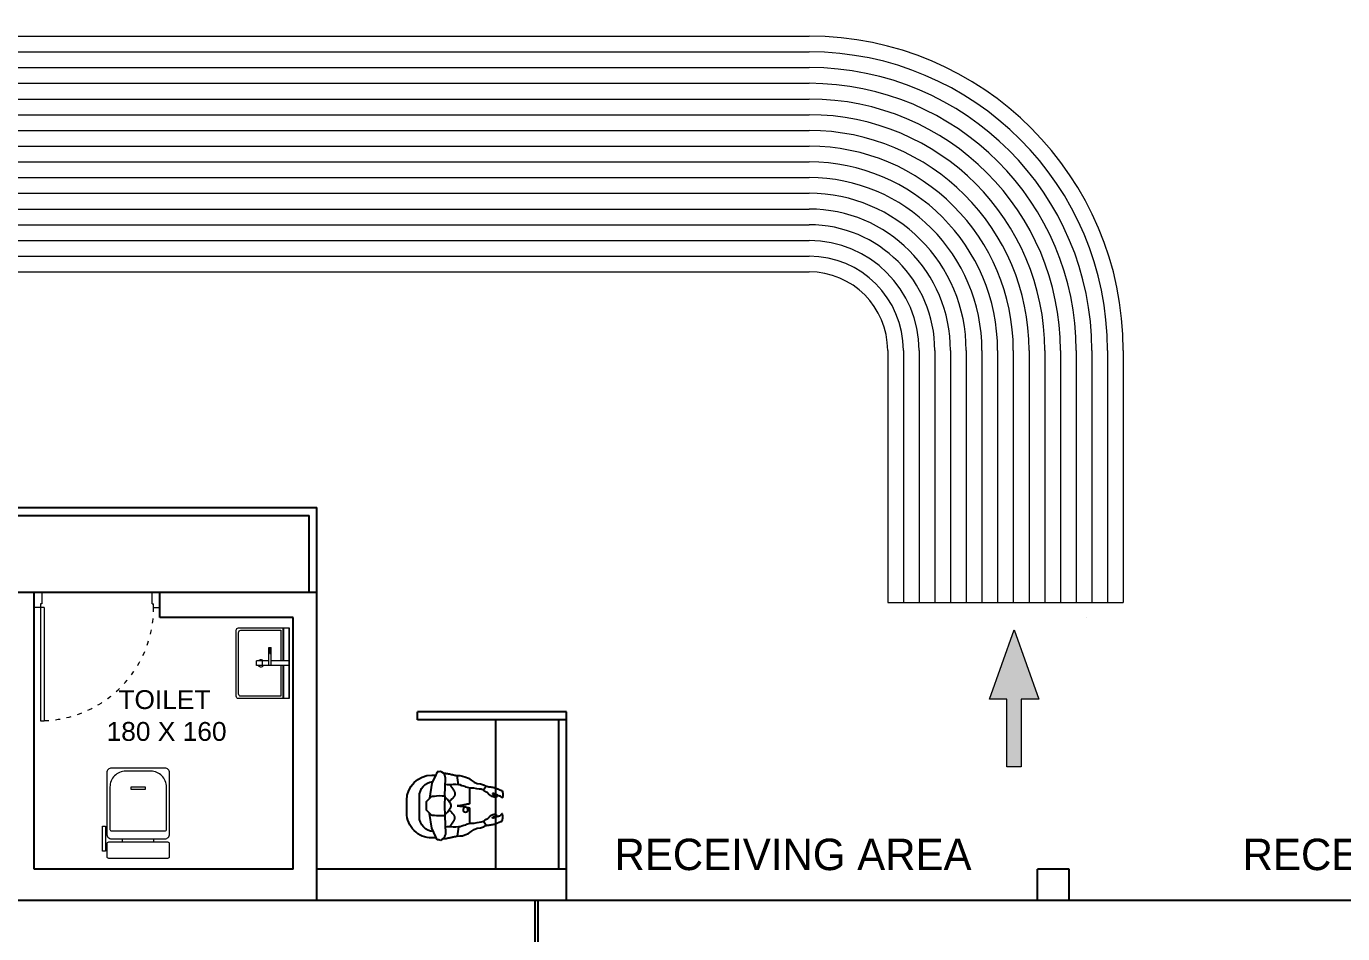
# Model space of a CAD drawing. Header units: centimetres. Extents: x 370416 to 395283, y 44791 to 69658.
# Drawn here: x 379514 to 380352, y 55672 to 56250 of the extents above; entities that cross this region are included whole.
import ezdxf

# ---------------------------------------------------------------- set-up
doc = ezdxf.new("R2010")
doc.units = ezdxf.units.CM
doc.linetypes.add('ACAD_ISO03W100', pattern=[30, 12, -18])
for name, color, linetype in [('AR-DOOR', 1, 'Continuous'), ('AR-FURNITURE', 251, 'Continuous'), ('AR-WALL', 7, 'Continuous'), ('D RACK', 7, 'Continuous'), ('LVI_FLOOR BEDS - GENERAL', 254, 'Continuous'), ('SPN-FURNITURE', 7, 'Continuous')]:
    doc.layers.add(name, color=color, linetype=linetype)
doc.layers.add('SPN-DIM', color=8, linetype='Continuous', lineweight=15)
doc.styles.add('ARIAL', font='arial.ttf')

# ---------------------------------------------------------------- blocks, each defined once
blk = doc.blocks.new('Closet 1')
at = {"layer": 'AR-FURNITURE', "linetype": 'ByBlock', "lineweight": 5}
for p, q in [((-10, -10), (-10, -12.23)), ((10, -10), (10, -12.23))]:
    blk.add_line(p, q, dxfattribs=at)
for points in [[(-19, 0), (19, 0, -0.414214), (20, -1), (20, -9, -0.414214), (19, -10), (-19, -10, -0.414214), (-20, -9), (-20, -1, -0.414214)], [(-17, -12.23), (17, -12.23, -0.414214), (20, -15.23), (20, -54.23, -0.414214), (17, -57.23), (-17, -57.23, -0.414214), (-20, -54.23), (-20, -15.23, -0.414214)], [(-17, -17.23), (17, -17.23, -0.414214), (18, -18.23), (18, -45.23, -0.414214), (8, -55.23), (-8, -55.23, -0.414214), (-18, -45.23), (-18, -18.23, -0.414214)]]:
    blk.add_lwpolyline(points, format="xyb", close=True, dxfattribs=at)
for points in [[(-20.79, -4.35), (-22.72, -4.35), (-22.72, -20.23), (-20.79, -20.23)], [(-4.64, -43.79), (4.64, -43.79), (4.64, -45.03), (-4.64, -45.03)]]:
    blk.add_lwpolyline(points, close=True, dxfattribs=at)
blk = doc.blocks.new('wash base 45x60')
at = {"color": 8, "linetype": 'ByBlock', "lineweight": 5}
for p, q in [((30, 0), (-30, 0)), ((-2, 0), (-2, -15.2)), ((2, 0), (2, -22.7)), ((-2, -4.5), (-30, -4.5)), ((-2, -5), (-30, -5)), ((30, -4.5), (2, -4.5)), ((30, -5), (2, -5)), ((2, -15.2), (-13.4, -15.2)), ((-13.4, -17.2), (-13.4, -15.2)), ((-13.4, -15.9), (-8.4, -15.9)), ((-13.4, -16.4), (-8.4, -16.4)), ((2, -17.2), (-13.4, -17.2)), ((-8.4, -16.4), (-8.4, -15.9)), ((-2, -17.2), (-2, -22.7)), ((2, -22.7), (-2, -22.7)), ((-2, -22.7), (-2, -27.7)), ((2, -27.7), (-2, -27.7)), ((2, -22.7), (2, -27.7))]:
    blk.add_line(p, q, dxfattribs=at)
blk.add_lwpolyline([(-30, 0), (30, 0), (30, -43, -0.414214), (28, -45), (-28, -45, -0.414214), (-30, -43)], format="xyb", close=True, dxfattribs=at)
blk.add_lwpolyline([(2, -7), (28, -7), (28, -41, -0.414214), (26, -43), (-26, -43, -0.414214), (-28, -41), (-28, -7), (-2, -7)], format="xyb", dxfattribs=at)
for start, end in [(131.8103, 228.1897), (311.8103, 48.1897)]:
    blk.add_arc((0, -24), 3, start, end, dxfattribs=at)
blk = doc.blocks.new('door123')
at = {"layer": 'AR-DOOR', "color": 251, "linetype": 'ByBlock', "lineweight": 9, "true_color": 0x636466}
for p, q in [((10286.5, 4693.6), (10286.5, 4783.6)), ((10289.5, 4783.6), (10286.5, 4783.6)), ((10289.5, 4693.6), (10289.5, 4783.6)), ((10194.5, 4681.6), (10194.5, 4693.6)), ((10199.5, 4693.6), (10194.5, 4693.6)), ((10199.5, 4693.6), (10199.5, 4690.6)), ((10200.5, 4690.6), (10199.5, 4690.6)), ((10200.5, 4690.6), (10200.5, 4681.6)), ((10286.5, 4693.6), (10289.5, 4693.6)), ((10288.5, 4681.6), (10288.5, 4690.6)), ((10289.5, 4693.6), (10294.5, 4693.6)), ((10289.5, 4690.6), (10289.5, 4693.6)), ((10294.5, 4693.6), (10294.5, 4681.6)), ((10200.5, 4681.6), (10194.5, 4681.6)), ((10294.5, 4681.6), (10288.5, 4681.6))]:
    blk.add_line(p, q, dxfattribs=at)
at = {"layer": 'AR-DOOR', "color": 251, "linetype": 'ACAD_ISO03W100', "lineweight": 9, "ltscale": 0.3, "true_color": 0x636466}
blk.add_line((10288.5, 4690.6), (10289.5, 4690.6), dxfattribs=at)
blk.add_arc((10289.5, 4693.6), 90, 91.9099, 180, dxfattribs=at)
blk = doc.blocks.new('A$Cadff0312')
at = {"layer": 'AR-FURNITURE', "color": 15}
for p, q in [((330, 764), (230, 764)), ((360, 664), (200, 664)), ((5, 521), (17, 528)), ((17, 528), (27, 534)), ((27, 534), (95, 565)), ((30, 564), (30, 535)), ((95, 565), (214, 584)), ((95, 565), (95, 565)), ((196, 528), (193, 506)), ((198, 544), (196, 528)), ((208, 576), (198, 562)), ((198, 562), (198, 544)), ((240, 606), (208, 576)), ((214, 584), (216, 584)), ((274, 606), (240, 606)), ((240, 606), (240, 606)), ((308, 606), (274, 606)), ((341, 576), (308, 606)), ((308, 606), (308, 606)), ((335, 583), (333, 583)), ((453, 565), (335, 583)), ((350, 562), (341, 576)), ((351, 544), (350, 562)), ((353, 528), (351, 544)), ((355, 506), (353, 528)), ((522, 534), (453, 565)), ((453, 565), (453, 565)), ((532, 528), (522, 534)), ((528, 530), (530, 564)), ((544, 521), (532, 528)), ((0, 497), (3, 510)), ((7, 484), (0, 497)), ((3, 510), (5, 521)), ((15, 473), (7, 484)), ((13, 475), (13, 475)), ((13, 475), (13, 472)), ((13, 472), (13, 469)), ((13, 469), (14, 466)), ((14, 466), (14, 463)), ((14, 463), (14, 460)), ((14, 460), (15, 457)), ((29, 461), (15, 473)), ((15, 457), (15, 454)), ((15, 454), (16, 451)), ((16, 451), (16, 449)), ((16, 449), (16, 446)), ((16, 446), (17, 443)), ((17, 443), (17, 440)), ((17, 440), (18, 437)), ((18, 437), (19, 434)), ((19, 434), (19, 431)), ((19, 431), (20, 428)), ((20, 428), (20, 425)), ((20, 425), (21, 422)), ((21, 422), (22, 419)), ((54, 456), (29, 461)), ((29, 461), (29, 461)), ((196, 462), (54, 456)), ((108, 442), (104, 458)), ((107, 416), (108, 442)), ((107, 421), (113, 417)), ((108, 442), (108, 442)), ((193, 506), (196, 483)), ((196, 483), (196, 461)), ((196, 461), (274, 464)), ((225, 440), (203, 462)), ((225, 440), (225, 440)), ((262, 413), (225, 440)), ((233, 418), (237, 422)), ((237, 422), (242, 427)), ((274, 464), (353, 461)), ((324, 440), (286, 413)), ((312, 422), (306, 427)), ((316, 418), (312, 422)), ((345, 462), (324, 440)), ((324, 440), (324, 440)), ((353, 483), (355, 506)), ((353, 461), (353, 483)), ((353, 462), (494, 456)), ((441, 421), (436, 417)), ((440, 442), (445, 458)), ((441, 416), (440, 442)), ((440, 442), (440, 442)), ((494, 456), (500, 456)), ((500, 456), (510, 461)), ((500, 456), (500, 456)), ((510, 461), (518, 465)), ((518, 465), (528, 466)), ((528, 425), (527, 422)), ((527, 422), (527, 419)), ((528, 466), (534, 473)), ((529, 428), (528, 425)), ((530, 434), (529, 431)), ((529, 431), (529, 428)), ((531, 440), (530, 437)), ((530, 437), (530, 434)), ((532, 443), (531, 440)), ((533, 449), (532, 446)), ((532, 446), (532, 443)), ((534, 457), (533, 454)), ((533, 454), (533, 451)), ((533, 451), (533, 449)), ((534, 473), (542, 484)), ((535, 466), (534, 463)), ((534, 463), (534, 460)), ((534, 460), (534, 457)), ((535, 475), (535, 475)), ((535, 475), (535, 472)), ((535, 472), (535, 469)), ((535, 469), (535, 466)), ((542, 484), (549, 497)), ((546, 510), (544, 521)), ((549, 497), (546, 510)), ((22, 419), (22, 416)), ((22, 416), (23, 413)), ((23, 413), (24, 410)), ((24, 410), (24, 407)), ((24, 407), (25, 404)), ((25, 404), (26, 401)), ((26, 401), (26, 399)), ((26, 399), (27, 396)), ((27, 396), (28, 393)), ((28, 393), (28, 390)), ((28, 390), (29, 387)), ((29, 387), (30, 384)), ((30, 384), (30, 381)), ((30, 381), (31, 378)), ((31, 378), (32, 375)), ((32, 375), (32, 372)), ((32, 372), (33, 369)), ((33, 369), (33, 366)), ((33, 366), (34, 363)), ((34, 363), (34, 342)), ((107, 353), (34, 363)), ((34, 342), (37, 320)), ((37, 320), (44, 301)), ((104, 395), (107, 416)), ((105, 374), (104, 395)), ((107, 353), (105, 374)), ((108, 339), (107, 353)), ((114, 325), (108, 339)), ((113, 417), (118, 413)), ((118, 311), (114, 325)), ((118, 413), (123, 410)), ((123, 410), (128, 406)), ((128, 406), (133, 403)), ((133, 403), (137, 400)), ((137, 400), (141, 397)), ((141, 397), (145, 395)), ((145, 395), (149, 392)), ((149, 392), (153, 390)), ((153, 390), (156, 388)), ((156, 388), (159, 386)), ((159, 386), (163, 385)), ((163, 385), (166, 384)), ((166, 384), (169, 383)), ((169, 383), (171, 382)), ((171, 382), (174, 381)), ((174, 381), (177, 381)), ((177, 381), (179, 381)), ((179, 381), (182, 381)), ((182, 381), (185, 381)), ((185, 381), (187, 382)), ((187, 382), (190, 383)), ((190, 383), (192, 384)), ((192, 384), (195, 385)), ((195, 385), (197, 386)), ((197, 386), (200, 388)), ((200, 388), (203, 390)), ((203, 390), (206, 392)), ((206, 392), (209, 395)), ((209, 395), (212, 397)), ((212, 397), (215, 400)), ((215, 400), (218, 403)), ((218, 403), (221, 406)), ((221, 406), (225, 410)), ((225, 410), (229, 414)), ((229, 414), (233, 418)), ((269, 411), (262, 413)), ((268, 312), (270, 318)), ((269, 411), (269, 411)), ((280, 411), (269, 411)), ((270, 318), (271, 325)), ((271, 325), (272, 333)), ((272, 333), (273, 342)), ((273, 342), (274, 352)), ((274, 352), (274, 363)), ((274, 363), (275, 352)), ((275, 352), (276, 341)), ((276, 341), (277, 332)), ((277, 332), (278, 324)), ((278, 324), (279, 316)), ((279, 316), (280, 310)), ((286, 413), (280, 411)), ((280, 411), (280, 411)), ((320, 414), (316, 418)), ((323, 410), (320, 414)), ((327, 406), (323, 410)), ((330, 403), (327, 406)), ((334, 400), (330, 403)), ((337, 397), (334, 400)), ((340, 395), (337, 397)), ((343, 392), (340, 395)), ((346, 390), (343, 392)), ((348, 388), (346, 390)), ((351, 386), (348, 388)), ((354, 385), (351, 386)), ((356, 384), (354, 385)), ((359, 383), (356, 384)), ((361, 382), (359, 383)), ((364, 381), (361, 382)), ((367, 381), (364, 381)), ((369, 381), (367, 381)), ((372, 381), (369, 381)), ((374, 381), (372, 381)), ((377, 382), (374, 381)), ((380, 383), (377, 382)), ((383, 384), (380, 383)), ((386, 385), (383, 384)), ((389, 386), (386, 385)), ((392, 388), (389, 386)), ((396, 390), (392, 388)), ((399, 392), (396, 390)), ((403, 395), (399, 392)), ((407, 397), (403, 395)), ((411, 400), (407, 397)), ((416, 403), (411, 400)), ((420, 406), (416, 403)), ((425, 410), (420, 406)), ((430, 413), (425, 410)), ((436, 417), (430, 413)), ((431, 311), (435, 325)), ((435, 325), (440, 339)), ((440, 339), (441, 353)), ((445, 395), (441, 416)), ((441, 353), (444, 374)), ((441, 353), (515, 363)), ((444, 374), (445, 395)), ((512, 320), (504, 301)), ((514, 342), (512, 320)), ((515, 363), (514, 342)), ((516, 369), (515, 366)), ((515, 366), (515, 363)), ((517, 375), (516, 372)), ((516, 372), (516, 369)), ((518, 381), (517, 378)), ((517, 378), (517, 375)), ((519, 384), (518, 381)), ((520, 390), (519, 387)), ((519, 387), (519, 384)), ((521, 393), (520, 390)), ((522, 399), (521, 396)), ((521, 396), (521, 393)), ((523, 401), (522, 399)), ((524, 407), (523, 404)), ((523, 404), (523, 401)), ((525, 410), (524, 407)), ((526, 416), (525, 413)), ((525, 413), (525, 410)), ((527, 419), (526, 416)), ((44, 301), (54, 274)), ((54, 274), (70, 253)), ((70, 253), (86, 227)), ((86, 227), (96, 204)), ((121, 300), (118, 311)), ((126, 291), (121, 300)), ((128, 280), (126, 291)), ((133, 256), (128, 280)), ((131, 264), (259, 264)), ((134, 231), (133, 256)), ((138, 207), (134, 231)), ((259, 264), (260, 268)), ((260, 272), (261, 274)), ((260, 268), (260, 272)), ((261, 277), (262, 280)), ((261, 274), (261, 277)), ((262, 284), (263, 288)), ((262, 280), (262, 284)), ((263, 288), (264, 292)), ((264, 292), (265, 297)), ((265, 297), (266, 302)), ((266, 302), (267, 307)), ((267, 307), (268, 312)), ((280, 310), (282, 303)), ((282, 303), (283, 297)), ((283, 297), (285, 290)), ((285, 290), (287, 276)), ((287, 276), (289, 264)), ((289, 264), (417, 264)), ((410, 207), (414, 231)), ((414, 231), (416, 256)), ((416, 256), (421, 280)), ((421, 280), (423, 291)), ((423, 291), (428, 300)), ((428, 300), (431, 311)), ((462, 227), (452, 204)), ((478, 253), (462, 227)), ((494, 274), (478, 253)), ((504, 301), (494, 274)), ((96, 204), (99, 178)), ((99, 178), (107, 154)), ((107, 154), (110, 147)), ((110, 147), (116, 141)), ((116, 141), (118, 133)), ((118, 133), (149, 154)), ((118, 133), (119, 126)), ((119, 126), (121, 118)), ((121, 118), (122, 110)), ((122, 110), (123, 102)), ((141, 189), (138, 207)), ((143, 171), (141, 189)), ((149, 154), (143, 171)), ((150, 153), (149, 154)), ((151, 151), (150, 153)), ((152, 150), (151, 151)), ((154, 149), (152, 150)), ((155, 148), (154, 149)), ((157, 147), (155, 148)), ((158, 145), (157, 147)), ((159, 144), (158, 145)), ((160, 143), (159, 144)), ((160, 142), (160, 143)), ((160, 143), (160, 143)), ((161, 142), (160, 142)), ((161, 141), (161, 142)), ((161, 140), (161, 141)), ((161, 141), (161, 141)), ((162, 140), (161, 140)), ((162, 139), (162, 140)), ((162, 138), (162, 139)), ((162, 139), (162, 139)), ((163, 137), (162, 138)), ((163, 136), (163, 137)), ((163, 137), (163, 137)), ((164, 135), (163, 136)), ((163, 136), (163, 136)), ((164, 134), (164, 135)), ((164, 135), (164, 135)), ((165, 133), (164, 134)), ((164, 134), (164, 134)), ((165, 132), (165, 133)), ((165, 131), (165, 132)), ((165, 132), (165, 132)), ((166, 130), (165, 131)), ((165, 131), (165, 131)), ((166, 129), (166, 130)), ((166, 130), (166, 130)), ((167, 128), (166, 129)), ((166, 129), (166, 129)), ((167, 127), (167, 128)), ((167, 128), (167, 128)), ((168, 126), (167, 127)), ((168, 125), (168, 126)), ((168, 126), (168, 126)), ((169, 124), (168, 125)), ((168, 125), (168, 125)), ((169, 123), (169, 124)), ((169, 124), (169, 124)), ((170, 123), (169, 123)), ((170, 122), (170, 123)), ((171, 122), (170, 122)), ((171, 121), (171, 122)), ((172, 121), (171, 121)), ((172, 120), (172, 121)), ((173, 119), (172, 120)), ((174, 118), (173, 119)), ((173, 119), (173, 119)), ((175, 117), (174, 118)), ((174, 118), (174, 118)), ((176, 116), (175, 117)), ((175, 117), (175, 117)), ((177, 115), (176, 116)), ((176, 116), (176, 116)), ((178, 115), (177, 115)), ((178, 114), (178, 115)), ((179, 114), (178, 114)), ((179, 113), (179, 114)), ((180, 113), (179, 113)), ((180, 112), (180, 113)), ((181, 112), (180, 112)), ((182, 111), (181, 112)), ((183, 110), (182, 111)), ((182, 111), (182, 111)), ((184, 109), (183, 110)), ((183, 110), (183, 110)), ((185, 108), (184, 109)), ((184, 109), (184, 109)), ((186, 108), (185, 108)), ((186, 107), (186, 108)), ((187, 107), (186, 107)), ((187, 106), (187, 107)), ((188, 106), (187, 106)), ((188, 105), (188, 106)), ((189, 104), (188, 105)), ((360, 105), (361, 106)), ((360, 104), (360, 105)), ((361, 106), (362, 107)), ((361, 106), (361, 106)), ((362, 107), (363, 108)), ((362, 107), (362, 107)), ((363, 108), (364, 109)), ((363, 108), (363, 108)), ((364, 109), (365, 109)), ((365, 109), (365, 110)), ((365, 110), (366, 110)), ((366, 110), (366, 111)), ((366, 111), (367, 111)), ((367, 111), (367, 112)), ((367, 112), (368, 112)), ((368, 112), (369, 113)), ((369, 113), (370, 114)), ((369, 113), (369, 113)), ((370, 114), (371, 115)), ((370, 114), (370, 114)), ((371, 115), (372, 116)), ((371, 115), (371, 115)), ((372, 116), (373, 116)), ((373, 116), (373, 117)), ((373, 117), (374, 117)), ((374, 117), (374, 118)), ((374, 118), (375, 118)), ((375, 118), (375, 119)), ((375, 119), (376, 119)), ((376, 120), (377, 121)), ((376, 119), (376, 120)), ((377, 121), (378, 122)), ((377, 121), (377, 121)), ((378, 122), (379, 123)), ((378, 122), (378, 122)), ((379, 123), (379, 124)), ((379, 124), (380, 124)), ((379, 123), (379, 123)), ((380, 125), (381, 126)), ((380, 124), (380, 125)), ((380, 125), (380, 125)), ((381, 127), (382, 128)), ((381, 126), (381, 127)), ((381, 126), (381, 126)), ((382, 129), (383, 130)), ((382, 128), (382, 129)), ((382, 129), (382, 129)), ((382, 128), (382, 128)), ((383, 131), (384, 132)), ((383, 130), (383, 131)), ((383, 131), (383, 131)), ((383, 130), (383, 130)), ((384, 134), (385, 135)), ((384, 133), (384, 134)), ((384, 134), (384, 134)), ((384, 132), (384, 133)), ((384, 132), (384, 132)), ((385, 136), (386, 137)), ((385, 135), (385, 136)), ((385, 136), (385, 136)), ((385, 135), (385, 135)), ((386, 138), (386, 139)), ((386, 139), (387, 139)), ((386, 137), (386, 138)), ((386, 137), (386, 137)), ((387, 140), (387, 141)), ((387, 141), (388, 141)), ((387, 139), (387, 140)), ((387, 140), (387, 140)), ((388, 142), (389, 143)), ((388, 141), (388, 142)), ((388, 142), (388, 142)), ((389, 144), (390, 145)), ((389, 143), (389, 144)), ((389, 143), (389, 143)), ((390, 145), (392, 147)), ((392, 147), (393, 148)), ((393, 148), (395, 149)), ((395, 149), (396, 150)), ((396, 150), (398, 151)), ((398, 151), (399, 153)), ((399, 153), (400, 154)), ((400, 154), (405, 171)), ((431, 133), (400, 154)), ((405, 171), (407, 189)), ((407, 189), (410, 207)), ((427, 110), (426, 102)), ((428, 118), (427, 110)), ((429, 126), (428, 118)), ((431, 133), (429, 126)), ((433, 141), (431, 133)), ((439, 147), (433, 141)), ((441, 154), (439, 147)), ((449, 178), (441, 154)), ((452, 204), (449, 178)), ((123, 102), (124, 94)), ((124, 94), (125, 86)), ((125, 86), (126, 78)), ((126, 78), (128, 71)), ((128, 71), (128, 69)), ((128, 69), (129, 68)), ((129, 68), (129, 67)), ((129, 67), (130, 65)), ((130, 65), (130, 64)), ((130, 64), (130, 62)), ((130, 62), (131, 61)), ((131, 61), (131, 60)), ((131, 60), (132, 58)), ((132, 58), (132, 57)), ((132, 57), (133, 56)), ((133, 56), (133, 54)), ((133, 54), (134, 53)), ((134, 53), (134, 52)), ((134, 52), (135, 50)), ((135, 50), (136, 49)), ((136, 49), (136, 48)), ((136, 48), (137, 46)), ((137, 46), (137, 45)), ((137, 45), (138, 44)), ((138, 44), (138, 42)), ((138, 42), (139, 41)), ((139, 41), (139, 40)), ((139, 40), (140, 38)), ((140, 38), (141, 37)), ((141, 37), (141, 36)), ((141, 36), (142, 34)), ((142, 34), (142, 33)), ((142, 33), (143, 32)), ((143, 32), (144, 30)), ((144, 30), (144, 29)), ((144, 29), (145, 28)), ((145, 28), (145, 26)), ((145, 26), (146, 25)), ((146, 25), (147, 24)), ((147, 24), (147, 22)), ((147, 22), (148, 21)), ((148, 21), (148, 20)), ((148, 20), (149, 18)), ((149, 18), (149, 18)), ((149, 18), (149, 18)), ((149, 18), (149, 17)), ((149, 17), (149, 17)), ((149, 17), (150, 16)), ((150, 16), (150, 16)), ((150, 16), (150, 16)), ((150, 16), (150, 15)), ((150, 15), (150, 15)), ((150, 15), (150, 14)), ((150, 14), (150, 14)), ((150, 14), (150, 14)), ((150, 14), (150, 13)), ((150, 13), (151, 13)), ((151, 13), (151, 12)), ((151, 12), (151, 12)), ((151, 12), (151, 11)), ((151, 11), (151, 11)), ((151, 11), (151, 11)), ((151, 11), (151, 10)), ((151, 10), (151, 10)), ((151, 10), (152, 9)), ((152, 9), (152, 9)), ((152, 9), (152, 9)), ((152, 9), (152, 8)), ((152, 8), (152, 8)), ((152, 8), (152, 7)), ((152, 7), (153, 7)), ((153, 7), (153, 7)), ((153, 7), (153, 6)), ((153, 6), (153, 6)), ((153, 6), (154, 6)), ((154, 6), (154, 6)), ((154, 6), (154, 5)), ((154, 5), (154, 5)), ((154, 5), (155, 5)), ((155, 5), (155, 5)), ((155, 5), (156, 5)), ((156, 5), (156, 4)), ((156, 4), (157, 4)), ((157, 4), (158, 3)), ((158, 3), (159, 3)), ((159, 3), (160, 3)), ((160, 3), (161, 2)), ((161, 2), (162, 2)), ((162, 2), (163, 2)), ((163, 2), (164, 1)), ((164, 1), (165, 1)), ((165, 1), (166, 1)), ((166, 1), (167, 1)), ((167, 1), (168, 1)), ((168, 1), (169, 1)), ((169, 1), (170, 1)), ((170, 1), (171, 0)), ((171, 0), (172, 0)), ((172, 0), (173, 0)), ((173, 0), (175, 0)), ((175, 0), (176, 0)), ((176, 80), (177, 81)), ((176, 79), (176, 80)), ((176, 80), (176, 80)), ((176, 80), (176, 80)), ((176, 78), (176, 79)), ((176, 79), (176, 79)), ((176, 77), (176, 78)), ((176, 76), (176, 77)), ((176, 77), (176, 77)), ((176, 75), (176, 76)), ((177, 74), (176, 75)), ((176, 0), (177, 0)), ((177, 81), (177, 82)), ((177, 82), (178, 82)), ((177, 81), (177, 81)), ((177, 81), (177, 81)), ((177, 73), (177, 74)), ((177, 74), (177, 74)), ((177, 72), (177, 73)), ((177, 71), (177, 72)), ((177, 70), (177, 71)), ((178, 70), (177, 70)), ((177, 0), (178, 0)), ((178, 82), (178, 82)), ((178, 82), (179, 82)), ((178, 69), (178, 70)), ((178, 68), (178, 69)), ((178, 67), (178, 68)), ((179, 66), (178, 67)), ((178, 0), (179, 0)), ((179, 82), (179, 82)), ((179, 82), (180, 81)), ((179, 65), (179, 66)), ((179, 66), (179, 66)), ((179, 64), (179, 65)), ((179, 63), (179, 64)), ((180, 63), (179, 63)), ((179, 0), (180, 0)), ((180, 81), (180, 81)), ((180, 81), (181, 81)), ((180, 62), (180, 63)), ((180, 61), (180, 62)), ((180, 60), (180, 61)), ((180, 61), (180, 61)), ((181, 59), (180, 60)), ((180, 60), (180, 60)), ((180, 0), (181, 0)), ((181, 81), (182, 80)), ((181, 58), (181, 59)), ((181, 59), (181, 59)), ((181, 57), (181, 58)), ((182, 56), (181, 57)), ((181, 57), (181, 57)), ((181, 0), (182, 0)), ((182, 80), (183, 79)), ((182, 55), (182, 56)), ((182, 56), (182, 56)), ((183, 54), (182, 55)), ((182, 55), (182, 55)), ((182, 0), (183, 0)), ((183, 79), (183, 79)), ((183, 79), (184, 78)), ((183, 53), (183, 54)), ((183, 54), (183, 54)), ((184, 52), (183, 53)), ((183, 53), (183, 53)), ((183, 0), (184, 0)), ((184, 78), (185, 77)), ((184, 51), (184, 52)), ((185, 50), (184, 51)), ((184, 51), (184, 51)), ((184, 0), (186, 0)), ((185, 77), (185, 76)), ((185, 76), (186, 76)), ((185, 49), (185, 50)), ((185, 50), (185, 50)), ((186, 49), (185, 49)), ((186, 76), (186, 75)), ((186, 75), (187, 74)), ((186, 48), (186, 49)), ((186, 47), (186, 48)), ((186, 48), (186, 48)), ((187, 47), (186, 47)), ((186, 0), (187, 0)), ((187, 74), (187, 73)), ((187, 73), (187, 72)), ((187, 72), (188, 70)), ((187, 46), (187, 47)), ((188, 45), (187, 46)), ((187, 46), (187, 46)), ((187, 0), (188, 0)), ((188, 70), (188, 69)), ((188, 69), (188, 68)), ((188, 68), (189, 67)), ((188, 44), (188, 45)), ((188, 45), (188, 45)), ((189, 44), (188, 44)), ((188, 0), (189, 0)), ((190, 103), (189, 104)), ((189, 104), (189, 104)), ((189, 67), (189, 66)), ((189, 66), (189, 65)), ((189, 65), (190, 64)), ((189, 43), (189, 44)), ((189, 42), (189, 43)), ((189, 43), (189, 43)), ((190, 42), (189, 42)), ((189, 0), (190, 0)), ((191, 102), (190, 103)), ((190, 103), (190, 103)), ((190, 64), (190, 63)), ((190, 63), (190, 62)), ((190, 62), (191, 61)), ((190, 41), (190, 42)), ((190, 40), (190, 41)), ((191, 39), (190, 40)), ((190, 40), (190, 40)), ((190, 0), (191, 0)), ((191, 101), (191, 102)), ((191, 102), (191, 102)), ((192, 101), (191, 101)), ((191, 61), (191, 60)), ((191, 60), (191, 59)), ((191, 59), (192, 58)), ((191, 39), (191, 39)), ((191, 39), (191, 38)), ((191, 38), (191, 38)), ((191, 38), (191, 37)), ((191, 37), (192, 37)), ((191, 0), (192, 0)), ((192, 100), (192, 101)), ((193, 99), (192, 100)), ((192, 100), (192, 100)), ((192, 58), (192, 57)), ((192, 57), (193, 56)), ((192, 37), (192, 36)), ((192, 36), (192, 36)), ((192, 36), (192, 35)), ((192, 35), (192, 35)), ((192, 35), (192, 34)), ((192, 34), (192, 34)), ((192, 34), (192, 33)), ((192, 33), (193, 33)), ((192, 0), (193, 0)), ((193, 98), (193, 99)), ((193, 99), (193, 99)), ((194, 98), (193, 98)), ((193, 56), (193, 55)), ((193, 55), (194, 54)), ((193, 33), (193, 32)), ((193, 32), (193, 32)), ((193, 32), (193, 31)), ((193, 31), (193, 31)), ((193, 31), (193, 30)), ((193, 30), (193, 30)), ((193, 30), (193, 29)), ((193, 29), (194, 28)), ((193, 0), (194, 0)), ((194, 97), (194, 98)), ((195, 96), (194, 97)), ((194, 97), (194, 97)), ((194, 54), (194, 53)), ((194, 53), (195, 53)), ((194, 28), (194, 28)), ((194, 28), (194, 27)), ((194, 27), (194, 27)), ((194, 27), (194, 26)), ((194, 26), (194, 26)), ((194, 26), (194, 25)), ((194, 25), (195, 25)), ((194, 0), (195, 0)), ((195, 95), (195, 96)), ((195, 96), (195, 96)), ((196, 95), (195, 95)), ((195, 53), (195, 52)), ((195, 52), (196, 51)), ((195, 25), (195, 24)), ((195, 24), (195, 24)), ((195, 24), (195, 23)), ((195, 23), (195, 23)), ((195, 23), (196, 22)), ((195, 0), (196, 0)), ((196, 94), (196, 95)), ((196, 93), (196, 94)), ((197, 93), (196, 93)), ((196, 51), (197, 51)), ((196, 22), (196, 22)), ((196, 22), (196, 22)), ((196, 22), (196, 21)), ((196, 21), (197, 21)), ((196, 0), (197, 0)), ((197, 92), (197, 93)), ((197, 91), (197, 92)), ((197, 92), (197, 92)), ((198, 91), (197, 91)), ((197, 51), (197, 51)), ((197, 51), (198, 50)), ((197, 21), (197, 20)), ((198, 18), (197, 20)), ((197, 20), (197, 20)), ((197, 0), (199, 0)), ((198, 90), (198, 91)), ((199, 89), (198, 90)), ((198, 90), (198, 90)), ((198, 50), (199, 50)), ((200, 17), (198, 18)), ((199, 88), (199, 89)), ((199, 89), (199, 89)), ((199, 87), (199, 88)), ((200, 86), (199, 87)), ((199, 87), (199, 87)), ((199, 50), (200, 50)), ((199, 0), (200, 0)), ((200, 85), (200, 86)), ((200, 86), (200, 86)), ((200, 84), (200, 85)), ((200, 85), (200, 85)), ((201, 83), (200, 84)), ((200, 50), (201, 50)), ((201, 16), (200, 17)), ((200, 0), (201, 1)), ((201, 82), (201, 83)), ((201, 83), (201, 83)), ((201, 81), (201, 82)), ((201, 82), (201, 82)), ((201, 80), (201, 81)), ((201, 79), (201, 80)), ((202, 79), (201, 79)), ((201, 50), (202, 50)), ((202, 15), (201, 16)), ((201, 1), (202, 1)), ((202, 78), (202, 79)), ((202, 77), (202, 78)), ((203, 76), (202, 77)), ((202, 50), (203, 50)), ((203, 14), (202, 15)), ((202, 1), (203, 1)), ((203, 75), (203, 76)), ((203, 74), (203, 75)), ((203, 73), (203, 74)), ((204, 72), (203, 73)), ((203, 50), (204, 50)), ((204, 13), (203, 14)), ((203, 1), (204, 1)), ((204, 71), (204, 72)), ((204, 70), (204, 71)), ((205, 68), (204, 70)), ((204, 50), (205, 51)), ((204, 50), (204, 50)), ((205, 12), (204, 13)), ((204, 1), (205, 1)), ((205, 67), (205, 68)), ((205, 66), (205, 67)), ((206, 65), (205, 66)), ((205, 51), (206, 52)), ((205, 51), (205, 51)), ((205, 11), (205, 12)), ((206, 10), (205, 11)), ((205, 1), (206, 2)), ((206, 64), (206, 65)), ((206, 63), (206, 64)), ((206, 62), (206, 63)), ((207, 61), (206, 62)), ((206, 52), (206, 53)), ((206, 53), (207, 53)), ((206, 52), (206, 52)), ((207, 10), (206, 10)), ((206, 2), (206, 2)), ((206, 2), (207, 2)), ((207, 60), (207, 61)), ((207, 59), (207, 60)), ((207, 58), (207, 59)), ((207, 57), (207, 58)), ((207, 56), (207, 57)), ((207, 55), (207, 56)), ((207, 56), (207, 56)), ((207, 54), (207, 55)), ((207, 53), (207, 54)), ((208, 9), (207, 10)), ((207, 2), (208, 2)), ((208, 8), (208, 9)), ((209, 8), (208, 8)), ((208, 2), (209, 3)), ((208, 2), (208, 2)), ((209, 7), (209, 8)), ((210, 6), (209, 7)), ((209, 7), (209, 7)), ((209, 3), (209, 3)), ((209, 3), (209, 3)), ((209, 3), (210, 3)), ((210, 5), (210, 6)), ((210, 6), (210, 6)), ((210, 4), (210, 5)), ((210, 5), (210, 5)), ((210, 3), (210, 4)), ((210, 4), (210, 4)), ((210, 4), (210, 4)), ((339, 6), (339, 7)), ((339, 7), (340, 7)), ((339, 5), (339, 6)), ((339, 6), (339, 6)), ((339, 4), (339, 5)), ((339, 5), (339, 5)), ((339, 3), (339, 4)), ((339, 4), (339, 4)), ((339, 4), (339, 4)), ((340, 3), (339, 3)), ((339, 3), (339, 3)), ((340, 8), (341, 9)), ((340, 7), (340, 8)), ((340, 8), (340, 8)), ((340, 2), (340, 3)), ((340, 3), (340, 3)), ((341, 2), (340, 2)), ((341, 58), (342, 59)), ((341, 57), (341, 58)), ((341, 56), (341, 57)), ((341, 55), (341, 56)), ((341, 56), (341, 56)), ((342, 54), (341, 55)), ((341, 9), (342, 10)), ((342, 2), (341, 2)), ((341, 2), (341, 2)), ((342, 63), (343, 64)), ((342, 62), (342, 63)), ((342, 61), (342, 62)), ((342, 60), (342, 61)), ((342, 59), (342, 60)), ((342, 53), (342, 54)), ((342, 52), (342, 53)), ((342, 53), (342, 53)), ((343, 52), (342, 52)), ((342, 10), (343, 11)), ((342, 10), (342, 10)), ((343, 2), (342, 2)), ((343, 67), (344, 68)), ((343, 66), (343, 67)), ((343, 65), (343, 66)), ((343, 64), (343, 65)), ((343, 51), (343, 52)), ((344, 51), (343, 51)), ((343, 11), (344, 12)), ((344, 1), (343, 2)), ((344, 71), (345, 72)), ((344, 70), (344, 71)), ((344, 68), (344, 70)), ((344, 50), (344, 51)), ((345, 50), (344, 50)), ((344, 12), (345, 13)), ((345, 1), (344, 1)), ((345, 74), (346, 75)), ((345, 73), (345, 74)), ((345, 72), (345, 73)), ((346, 50), (345, 50)), ((345, 13), (346, 14)), ((346, 1), (345, 1)), ((345, 1), (345, 1)), ((346, 77), (347, 78)), ((346, 76), (346, 77)), ((346, 75), (346, 76)), ((347, 50), (346, 50)), ((346, 50), (346, 50)), ((346, 14), (347, 15)), ((347, 1), (346, 1)), ((347, 81), (348, 82)), ((347, 80), (347, 81)), ((347, 79), (347, 80)), ((347, 78), (347, 79)), ((347, 79), (347, 79)), ((348, 50), (347, 50)), ((347, 15), (348, 16)), ((349, 0), (347, 1)), ((348, 85), (349, 86)), ((348, 84), (348, 85)), ((348, 85), (348, 85)), ((348, 83), (348, 84)), ((348, 82), (348, 83)), ((348, 83), (348, 83)), ((348, 82), (348, 82)), ((349, 50), (348, 50)), ((348, 16), (349, 17)), ((349, 87), (350, 88)), ((349, 86), (349, 87)), ((349, 87), (349, 87)), ((349, 86), (349, 86)), ((350, 50), (349, 50)), ((349, 17), (350, 18)), ((350, 0), (349, 0)), ((350, 89), (350, 90)), ((350, 90), (351, 90)), ((350, 88), (350, 89)), ((350, 89), (350, 89)), ((351, 51), (350, 50)), ((350, 18), (351, 20)), ((351, 0), (350, 0)), ((351, 91), (351, 92)), ((351, 92), (352, 92)), ((351, 90), (351, 91)), ((351, 91), (351, 91)), ((352, 51), (351, 51)), ((352, 20), (351, 20)), ((352, 0), (351, 0)), ((352, 94), (353, 95)), ((352, 93), (352, 94)), ((352, 92), (352, 93)), ((352, 93), (352, 93)), ((353, 51), (352, 51)), ((353, 22), (352, 22)), ((352, 22), (352, 21)), ((352, 21), (352, 21)), ((352, 21), (352, 20)), ((353, 0), (352, 0)), ((353, 95), (353, 96)), ((353, 96), (354, 96)), ((353, 95), (353, 95)), ((354, 53), (353, 52)), ((353, 52), (353, 51)), ((354, 24), (353, 23)), ((353, 23), (353, 23)), ((353, 23), (353, 22)), ((353, 22), (353, 22)), ((354, 0), (353, 0)), ((354, 97), (355, 98)), ((354, 96), (354, 97)), ((354, 97), (354, 97)), ((355, 54), (354, 53)), ((354, 53), (354, 53)), ((355, 27), (354, 26)), ((354, 26), (354, 26)), ((354, 26), (354, 25)), ((354, 25), (354, 25)), ((354, 25), (354, 24)), ((354, 24), (354, 24)), ((355, 0), (354, 0)), ((355, 98), (355, 99)), ((355, 99), (356, 99)), ((355, 98), (355, 98)), ((356, 56), (355, 55)), ((355, 55), (355, 54)), ((356, 31), (355, 31)), ((355, 31), (355, 30)), ((355, 30), (355, 30)), ((355, 30), (355, 29)), ((355, 29), (355, 28)), ((355, 28), (355, 28)), ((355, 28), (355, 27)), ((355, 27), (355, 27)), ((356, 0), (355, 0)), ((356, 100), (357, 101)), ((356, 99), (356, 100)), ((356, 100), (356, 100)), ((357, 58), (356, 57)), ((356, 57), (356, 56)), ((357, 35), (356, 35)), ((356, 35), (356, 34)), ((356, 34), (356, 34)), ((356, 34), (356, 33)), ((356, 33), (356, 33)), ((356, 33), (356, 32)), ((356, 32), (356, 32)), ((356, 32), (356, 31)), ((358, 0), (356, 0)), ((357, 101), (358, 102)), ((357, 101), (357, 101)), ((358, 61), (357, 60)), ((357, 60), (357, 59)), ((357, 59), (357, 58)), ((358, 39), (357, 38)), ((357, 38), (357, 38)), ((357, 38), (357, 37)), ((357, 37), (357, 37)), ((357, 37), (357, 36)), ((357, 36), (357, 36)), ((357, 36), (357, 35)), ((358, 102), (358, 103)), ((358, 103), (359, 103)), ((358, 102), (358, 102)), ((359, 64), (358, 63)), ((358, 63), (358, 62)), ((358, 62), (358, 61)), ((358, 40), (359, 41)), ((358, 39), (358, 40)), ((358, 40), (358, 40)), ((358, 39), (358, 39)), ((359, 0), (358, 0)), ((359, 103), (359, 104)), ((359, 104), (360, 104)), ((360, 67), (359, 66)), ((359, 66), (359, 65)), ((359, 65), (359, 64)), ((359, 42), (359, 43)), ((359, 43), (360, 43)), ((359, 41), (359, 42)), ((359, 42), (359, 42)), ((360, 0), (359, 0)), ((361, 70), (360, 69)), ((360, 69), (360, 68)), ((360, 68), (360, 67)), ((360, 44), (361, 45)), ((360, 43), (360, 44)), ((360, 44), (360, 44)), ((361, 0), (360, 0)), ((362, 73), (361, 72)), ((361, 72), (361, 70)), ((361, 46), (362, 47)), ((361, 45), (361, 46)), ((361, 46), (361, 46)), ((361, 45), (361, 45)), ((362, 0), (361, 0)), ((363, 76), (362, 75)), ((362, 75), (362, 74)), ((362, 74), (362, 73)), ((362, 47), (362, 48)), ((362, 48), (363, 48)), ((362, 47), (362, 47)), ((363, 0), (362, 0)), ((364, 77), (363, 76)), ((363, 76), (363, 76)), ((363, 49), (364, 50)), ((363, 48), (363, 49)), ((363, 49), (363, 49)), ((364, 0), (363, 0)), ((365, 78), (364, 77)), ((364, 50), (364, 51)), ((364, 51), (365, 51)), ((364, 50), (364, 50)), ((365, 0), (364, 0)), ((366, 79), (365, 79)), ((365, 79), (365, 78)), ((365, 53), (366, 54)), ((365, 52), (365, 53)), ((365, 53), (365, 53)), ((365, 51), (365, 52)), ((366, 0), (365, 0)), ((367, 80), (366, 79)), ((366, 55), (367, 56)), ((366, 54), (366, 55)), ((366, 55), (366, 55)), ((366, 54), (366, 54)), ((367, 0), (366, 0)), ((368, 81), (367, 81)), ((367, 81), (367, 80)), ((367, 57), (368, 58)), ((367, 56), (367, 57)), ((367, 57), (367, 57)), ((367, 56), (367, 56)), ((369, 0), (367, 0)), ((369, 81), (368, 81)), ((368, 60), (368, 61)), ((368, 61), (369, 61)), ((368, 59), (368, 60)), ((368, 60), (368, 60)), ((368, 58), (368, 59)), ((368, 59), (368, 59)), ((370, 82), (369, 82)), ((369, 82), (369, 81)), ((369, 64), (370, 65)), ((369, 63), (369, 64)), ((369, 62), (369, 63)), ((369, 63), (369, 63)), ((369, 61), (369, 62)), ((370, 0), (369, 0)), ((371, 82), (370, 82)), ((370, 82), (370, 82)), ((370, 68), (371, 69)), ((370, 67), (370, 68)), ((370, 66), (370, 67)), ((370, 65), (370, 66)), ((370, 66), (370, 66)), ((371, 0), (370, 0)), ((371, 81), (371, 82)), ((371, 82), (371, 82)), ((372, 81), (371, 81)), ((371, 72), (372, 73)), ((371, 71), (371, 72)), ((371, 70), (371, 71)), ((371, 69), (371, 70)), ((371, 70), (371, 70)), ((372, 0), (371, 0)), ((372, 80), (372, 81)), ((372, 81), (372, 81)), ((372, 79), (372, 80)), ((372, 80), (372, 80)), ((372, 80), (372, 80)), ((372, 78), (372, 79)), ((372, 79), (372, 79)), ((372, 77), (372, 78)), ((372, 76), (372, 77)), ((372, 77), (372, 77)), ((372, 75), (372, 76)), ((372, 74), (372, 75)), ((372, 73), (372, 74)), ((372, 74), (372, 74)), ((373, 0), (372, 0)), ((374, 0), (373, 0)), ((375, 0), (374, 0)), ((376, 0), (375, 0)), ((377, 0), (376, 0)), ((378, 1), (377, 0)), ((379, 1), (378, 1)), ((380, 1), (379, 1)), ((381, 1), (380, 1)), ((383, 1), (381, 1)), ((384, 1), (383, 1)), ((385, 1), (384, 1)), ((386, 2), (385, 1)), ((387, 2), (386, 2)), ((388, 2), (387, 2)), ((389, 3), (388, 2)), ((390, 3), (389, 3)), ((391, 3), (390, 3)), ((392, 4), (391, 3)), ((393, 4), (392, 4)), ((394, 5), (393, 5)), ((393, 5), (393, 5)), ((393, 5), (393, 4)), ((395, 6), (394, 5)), ((394, 5), (394, 5)), ((394, 5), (394, 5)), ((396, 7), (395, 6)), ((395, 6), (395, 6)), ((395, 6), (395, 6)), ((395, 6), (395, 6)), ((397, 9), (396, 8)), ((396, 8), (396, 8)), ((396, 8), (396, 7)), ((396, 7), (396, 7)), ((396, 7), (396, 7)), ((398, 11), (397, 11)), ((397, 11), (397, 11)), ((397, 11), (397, 10)), ((397, 10), (397, 10)), ((397, 10), (397, 9)), ((397, 9), (397, 9)), ((397, 9), (397, 9)), ((399, 15), (398, 15)), ((398, 15), (398, 14)), ((398, 14), (398, 14)), ((398, 14), (398, 14)), ((398, 14), (398, 13)), ((398, 13), (398, 13)), ((398, 13), (398, 12)), ((398, 12), (398, 12)), ((398, 12), (398, 11)), ((400, 18), (399, 18)), ((399, 18), (399, 17)), ((399, 17), (399, 17)), ((399, 17), (399, 16)), ((399, 16), (399, 16)), ((399, 16), (399, 16)), ((399, 16), (399, 15)), ((401, 21), (400, 20)), ((400, 20), (400, 18)), ((400, 18), (400, 18)), ((402, 24), (401, 22)), ((401, 22), (401, 21)), ((403, 25), (402, 24)), ((404, 28), (403, 26)), ((403, 26), (403, 25)), ((405, 30), (404, 29)), ((404, 29), (404, 28)), ((406, 33), (405, 32)), ((405, 32), (405, 30)), ((407, 34), (406, 33)), ((408, 37), (407, 36)), ((407, 36), (407, 34)), ((409, 40), (408, 38)), ((408, 38), (408, 37)), ((410, 41), (409, 40)), ((411, 44), (410, 42)), ((410, 42), (410, 41)), ((412, 46), (411, 45)), ((411, 45), (411, 44)), ((413, 49), (412, 48)), ((412, 48), (412, 46)), ((414, 50), (413, 49)), ((415, 53), (414, 52)), ((414, 52), (414, 50)), ((416, 56), (415, 54)), ((415, 54), (415, 53)), ((417, 58), (416, 57)), ((416, 57), (416, 56)), ((418, 61), (417, 60)), ((417, 60), (417, 58)), ((419, 65), (418, 64)), ((418, 64), (418, 62)), ((418, 62), (418, 61)), ((420, 68), (419, 67)), ((419, 67), (419, 65)), ((421, 71), (420, 69)), ((420, 69), (420, 68)), ((422, 78), (421, 71)), ((424, 86), (422, 78)), ((425, 94), (424, 86)), ((426, 102), (425, 94))]:
    blk.add_line(p, q, dxfattribs=at)
blk.add_circle((305, 297), 19, dxfattribs=at)
for centre, radius, start, end in [((230, 564), 200, 90, 180), ((330, 564), 200, 0, 90), ((200, 544), 120, 90, 173.3077), ((360, 544), 120, 4.1746, 90)]:
    blk.add_arc(centre, radius, start, end, dxfattribs=at)

msp = doc.modelspace()

# ---------------------------------------------------------------- hatches: boundary and pattern name
at = {"layer": 'LVI_FLOOR BEDS - GENERAL', "lineweight": -3, "transparency": 33554508}
h = msp.add_hatch(color=1, dxfattribs=at)
h.dxf.hatch_style = 1
h.paths.add_polyline_path([(380147.05, 55778.56), (380138.04, 55778.56), (380138.04, 55821.66), (380126.82, 55821.66), (380142.55, 55865.68), (380158.28, 55821.66), (380147.05, 55821.66)])
h = msp.add_hatch(color=1, dxfattribs=at)
h.dxf.hatch_style = 1
h.paths.add_polyline_path([(380147.05, 55778.56), (380138.04, 55778.56), (380138.04, 55821.66), (380126.82, 55821.66), (380142.55, 55865.68), (380158.28, 55821.66), (380147.05, 55821.66)])
h = msp.add_hatch(color=1, dxfattribs=at)
h.dxf.hatch_style = 1
h.paths.add_polyline_path([(380147.05, 55778.56), (380138.04, 55778.56), (380138.04, 55821.66), (380126.82, 55821.66), (380142.55, 55865.68), (380158.28, 55821.66), (380147.05, 55821.66)])
h = msp.add_hatch(color=1, dxfattribs=at)
h.dxf.hatch_style = 1
h.paths.add_polyline_path([(380147.05, 55778.56), (380138.04, 55778.56), (380138.04, 55821.66), (380126.82, 55821.66), (380142.55, 55865.68), (380158.28, 55821.66), (380147.05, 55821.66)])
h = msp.add_hatch(color=1, dxfattribs=at)
h.dxf.hatch_style = 1
h.paths.add_polyline_path([(380147.05, 55778.56), (380138.04, 55778.56), (380138.04, 55821.66), (380126.82, 55821.66), (380142.55, 55865.68), (380158.28, 55821.66), (380147.05, 55821.66)])
h = msp.add_hatch(color=1, dxfattribs=at)
h.dxf.hatch_style = 1
h.paths.add_polyline_path([(380147.05, 55778.56), (380138.04, 55778.56), (380138.04, 55821.66), (380126.82, 55821.66), (380142.55, 55865.68), (380158.28, 55821.66), (380147.05, 55821.66)])
h = msp.add_hatch(color=1, dxfattribs=at)
h.dxf.hatch_style = 1
h.paths.add_polyline_path([(380147.05, 55778.56), (380138.04, 55778.56), (380138.04, 55821.66), (380126.82, 55821.66), (380142.55, 55865.68), (380158.28, 55821.66), (380147.05, 55821.66)])
h = msp.add_hatch(color=1, dxfattribs=at)
h.dxf.hatch_style = 1
h.paths.add_polyline_path([(380147.05, 55778.56), (380138.04, 55778.56), (380138.04, 55821.66), (380126.82, 55821.66), (380142.55, 55865.68), (380158.28, 55821.66), (380147.05, 55821.66)])

# ---------------------------------------------------------------- linework, layer by layer
for p, q in [((379128.57, 55943.52), (379698.57, 55943.52)), ((379398.57, 55938.52), (379693.57, 55938.52)), ((379693.57, 55889.52), (379693.57, 55938.52)), ((379698.57, 55693.52), (379698.57, 55943.52)), ((379698.57, 55889.52), (379128.57, 55889.52)), ((379698.57, 55889.52), (379128.57, 55889.52)), ((379698.57, 55889.52), (379128.57, 55889.52)), ((379698.57, 55889.52), (379128.57, 55889.52)), ((379518.57, 55713.52), (379518.57, 55889.52)), ((379518.57, 55713.52), (379518.57, 55889.52)), ((379598.57, 55873.52), (379598.57, 55889.52)), ((379598.57, 55873.52), (379598.57, 55889.52)), ((379698.57, 55693.52), (379698.57, 55889.52)), ((379683.57, 55873.52), (379598.57, 55873.52)), ((379683.57, 55873.52), (379598.57, 55873.52)), ((379683.57, 55713.52), (379683.57, 55873.52)), ((379683.57, 55713.52), (379683.57, 55873.52)), ((379857.57, 55813.52), (379762.57, 55813.52)), ((379762.57, 55808.52), (379762.57, 55813.52)), ((379857.57, 55713.52), (379857.57, 55813.52)), ((379857.57, 55808.52), (379762.57, 55808.52)), ((379812.57, 55713.52), (379812.57, 55808.52)), ((379852.57, 55713.52), (379852.57, 55808.52)), ((379852.57, 55713.52), (379852.57, 55808.52)), ((379683.57, 55713.52), (379518.57, 55713.52)), ((379683.57, 55713.52), (379518.57, 55713.52)), ((379567.7, 55713.52), (379567.7, 55713.52)), ((379567.7, 55713.52), (379567.7, 55713.52)), ((379857.57, 55713.52), (379698.57, 55713.52)), ((379857.57, 55713.52), (379698.57, 55713.52)), ((379857.57, 55693.52), (379857.57, 55713.52)), ((379857.57, 55693.52), (379857.57, 55713.52)), ((380177.57, 55713.52), (380157.57, 55713.52)), ((380157.57, 55693.52), (380157.57, 55713.52)), ((380157.57, 55693.52), (380157.57, 55713.52)), ((380157.57, 55693.52), (380157.57, 55713.52)), ((380157.57, 55693.52), (380157.57, 55713.52)), ((380177.57, 55713.52), (380157.57, 55713.52)), ((380157.57, 55693.52), (380157.57, 55713.52)), ((380157.57, 55693.52), (380157.57, 55713.52)), ((380157.57, 55693.52), (380157.57, 55713.52)), ((380157.57, 55693.52), (380157.57, 55713.52)), ((380177.57, 55693.52), (380177.57, 55713.52)), ((380177.57, 55693.52), (380177.57, 55713.52)), ((380177.57, 55693.52), (380177.57, 55713.52)), ((380177.57, 55693.52), (380177.57, 55713.52)), ((381077.57, 55693.52), (379108.57, 55693.52)), ((381077.57, 55693.52), (379108.57, 55693.52)), ((379837.57, 55543.52), (379837.57, 55693.52)), ((379837.57, 55543.52), (379837.57, 55693.52)), ((379839.57, 55545.52), (379839.57, 55693.52))]:
    msp.add_line(p, q)
msp.add_circle((382849.73, 57224.74), 12433.5)
at = {"layer": 'D RACK', "color": 251, "lineweight": 9, "true_color": 0x636466}
for p, q in [((378868.57, 56243.52), (380012.07, 56243.52)), ((378868.57, 56233.52), (380012.07, 56233.52)), ((378868.57, 56233.52), (380012.07, 56233.52)), ((379698.57, 56233.52), (380012.07, 56233.52)), ((379698.57, 56233.52), (380012.07, 56233.52)), ((378868.57, 56223.52), (380012.07, 56223.52)), ((378868.57, 56223.52), (380012.07, 56223.52)), ((378868.57, 56223.52), (380012.07, 56223.52)), ((378868.57, 56223.52), (380012.07, 56223.52)), ((378868.57, 56223.52), (380012.07, 56223.52)), ((378868.57, 56223.52), (380012.07, 56223.52)), ((378868.57, 56213.52), (380012.07, 56213.52)), ((378868.57, 56213.52), (380012.07, 56213.52)), ((378868.57, 56203.52), (380012.07, 56203.52)), ((378868.57, 56203.52), (380012.07, 56203.52)), ((378868.57, 56203.52), (380012.07, 56203.52)), ((379698.57, 56203.52), (380012.07, 56203.52)), ((378868.57, 56193.52), (380012.07, 56193.52)), ((378868.57, 56193.52), (380012.07, 56193.52)), ((378868.57, 56193.52), (380012.07, 56193.52)), ((378868.57, 56183.52), (380012.07, 56183.52)), ((378868.57, 56183.52), (380012.07, 56183.52)), ((379698.57, 56183.52), (380012.07, 56183.52)), ((378868.57, 56173.52), (380012.07, 56173.52)), ((378868.57, 56173.52), (380012.07, 56173.52)), ((378868.57, 56173.52), (380012.07, 56173.52)), ((378868.57, 56173.52), (380012.07, 56173.52)), ((378868.57, 56163.52), (380012.07, 56163.52)), ((378868.57, 56153.52), (380012.07, 56153.52)), ((378868.57, 56153.52), (380012.07, 56153.52)), ((379698.57, 56153.52), (380012.07, 56153.52)), ((378868.57, 56143.52), (380012.07, 56143.52)), ((378868.57, 56143.52), (380012.07, 56143.52)), ((378868.57, 56143.52), (380012.07, 56143.52)), ((378868.57, 56133.52), (380012.07, 56133.52)), ((378868.57, 56123.52), (380012.07, 56123.52)), ((378868.57, 56113.52), (380012.07, 56113.52)), ((378868.57, 56113.52), (380012.07, 56113.52)), ((378868.57, 56113.52), (380012.07, 56113.52)), ((378868.57, 56103.52), (380012.07, 56103.52)), ((378868.57, 56093.52), (380012.07, 56093.52)), ((379128.57, 56093.52), (379698.57, 56093.52)), ((379698.57, 56093.52), (380012.07, 56093.52)), ((380062.07, 56043.52), (380062.07, 55883.15)), ((380072.07, 56043.52), (380072.07, 55883.15)), ((380082.07, 56043.52), (380082.07, 55883.15)), ((380092.07, 56043.52), (380092.07, 55883.15)), ((380102.07, 56043.52), (380102.07, 55883.15)), ((380112.07, 56043.52), (380112.07, 55883.15)), ((380112.07, 56043.52), (380112.07, 55883.15)), ((380112.07, 56043.52), (380112.07, 55883.15)), ((380122.07, 56043.52), (380122.07, 55883.15)), ((380122.07, 56043.52), (380122.07, 55883.15)), ((380122.07, 56043.52), (380122.07, 55883.15)), ((380132.07, 56043.52), (380132.07, 55883.15)), ((380142.07, 56043.52), (380142.07, 55883.15)), ((380152.07, 56043.52), (380152.07, 55883.15)), ((380152.07, 56043.52), (380152.07, 55883.15)), ((380152.07, 56043.52), (380152.07, 55883.15)), ((380162.07, 56043.52), (380162.07, 55883.15)), ((380172.07, 56043.52), (380172.07, 55883.15)), ((380172.07, 56043.52), (380172.07, 55883.15)), ((380182.07, 56043.52), (380182.07, 55883.15)), ((380182.07, 56043.52), (380182.07, 55883.15)), ((380192.07, 56043.52), (380192.07, 55883.15)), ((380192.07, 56043.52), (380192.07, 55883.15)), ((380202.07, 56043.52), (380202.07, 55883.15)), ((380212.07, 56043.52), (380212.07, 55883.15)), ((380062.07, 55883.15), (380062.07, 55883.15)), ((380062.07, 55883.15), (380212.07, 55883.15)), ((380212.07, 55883.15), (380212.07, 55883.15))]:
    msp.add_line(p, q, dxfattribs=at)
at = {"layer": 'D RACK', "color": 251, "lineweight": 18, "true_color": 0x636466}
msp.add_line((380188.57, 55873.32), (380188.57, 55873.32), dxfattribs=at)
at = {"layer": 'D RACK', "color": 251, "lineweight": 9, "true_color": 0x636466}
for radius in [200, 190, 180, 170, 160, 150, 140, 130, 120, 110, 100, 100, 100, 100, 90, 80, 70, 60, 50]:
    msp.add_arc((380012.07, 56043.52), radius, 0, 90, dxfattribs=at)
at = {"layer": 'SPN-DIM', "color": 251, "true_color": 0x636466}
msp.add_lwpolyline([(380147.05, 55778.56), (380138.04, 55778.56), (380138.04, 55821.66), (380126.82, 55821.66), (380142.55, 55865.68), (380158.28, 55821.66), (380147.05, 55821.66), (380147.05, 55778.56)], dxfattribs=at)
msp.add_lwpolyline([(380147.05, 55778.56), (380138.04, 55778.56), (380138.04, 55821.66), (380126.82, 55821.66), (380142.55, 55865.68), (380158.28, 55821.66), (380147.05, 55821.66), (380147.05, 55778.56)], dxfattribs=at)
msp.add_lwpolyline([(380147.05, 55778.56), (380138.04, 55778.56), (380138.04, 55821.66), (380126.82, 55821.66), (380142.55, 55865.68), (380158.28, 55821.66), (380147.05, 55821.66), (380147.05, 55778.56)], dxfattribs=at)
msp.add_lwpolyline([(380147.05, 55778.56), (380138.04, 55778.56), (380138.04, 55821.66), (380126.82, 55821.66), (380142.55, 55865.68), (380158.28, 55821.66), (380147.05, 55821.66), (380147.05, 55778.56)], dxfattribs=at)
msp.add_lwpolyline([(380147.05, 55778.56), (380138.04, 55778.56), (380138.04, 55821.66), (380126.82, 55821.66), (380142.55, 55865.68), (380158.28, 55821.66), (380147.05, 55821.66), (380147.05, 55778.56)], dxfattribs=at)
msp.add_lwpolyline([(380147.05, 55778.56), (380138.04, 55778.56), (380138.04, 55821.66), (380126.82, 55821.66), (380142.55, 55865.68), (380158.28, 55821.66), (380147.05, 55821.66), (380147.05, 55778.56)], dxfattribs=at)
msp.add_lwpolyline([(380147.05, 55778.56), (380138.04, 55778.56), (380138.04, 55821.66), (380126.82, 55821.66), (380142.55, 55865.68), (380158.28, 55821.66), (380147.05, 55821.66), (380147.05, 55778.56)], dxfattribs=at)
msp.add_lwpolyline([(380147.05, 55778.56), (380138.04, 55778.56), (380138.04, 55821.66), (380126.82, 55821.66), (380142.55, 55865.68), (380158.28, 55821.66), (380147.05, 55821.66), (380147.05, 55778.56)], dxfattribs=at)

# ---------------------------------------------------------------- block references
at = {"color": 0, "linetype": 'ByBlock', "lineweight": 0, "xscale": 0.75, "yscale": 0.75, "zscale": 0.75, "rotation": 270}
msp.add_blockref('wash base 45x60', (379680.95, 55844.47), dxfattribs=at)
at = {"color": 0, "linetype": 'ByBlock', "lineweight": 0, "xscale": -1, "rotation": 180}
msp.add_blockref('Closet 1', (379584.82, 55720.55), dxfattribs=at)
msp.add_blockref('Closet 1', (379584.82, 55720.55), dxfattribs=at)
msp.add_blockref('Closet 1', (379584.82, 55720.55), dxfattribs=at)
msp.add_blockref('Closet 1', (379584.82, 55720.55), dxfattribs=at)
at = {"color": 0, "xscale": -0.08000000000000002, "yscale": 0.08000000000000002, "zscale": 0.08000000000000002, "rotation": 89.99999999999977}
msp.add_blockref('A$Cadff0312', (379816.97, 55775.69), dxfattribs=at)
msp.add_blockref('A$Cadff0312', (379816.97, 55775.69), dxfattribs=at)
at = {"layer": 'AR-WALL', "xscale": 0.8000000000000005, "yscale": 0.8000000000000005, "zscale": 0.8000000000000005, "rotation": 180.0000000000018}
msp.add_blockref('door123', (387754.2, 59634.81), dxfattribs=at)

# ---------------------------------------------------------------- texts
at = {"layer": 'SPN-DIM', "color": 1, "char_height": 20, "width": 349.832, "attachment_point": 1, "style": 'ARIAL'}
for insert in [(379888.1, 55732.84), (380288.1, 55732.84), (380288.1, 55732.84)]:
    msp.add_mtext('{\\fCentury Gothic|b0|i0|c0|p34;RECEIVING AREA}', dxfattribs=dict(at, insert=insert))
at = {"layer": 'SPN-FURNITURE', "color": 0, "style": 'ARIAL'}
for s, p in [('TOILET ', (379572.18, 55815.34, 0)), ('180 X 160', (379564.67, 55795.1, 0))]:
    msp.add_text(s, height=12, dxfattribs=at).set_placement(p)

doc.saveas('drawing.dxf')
